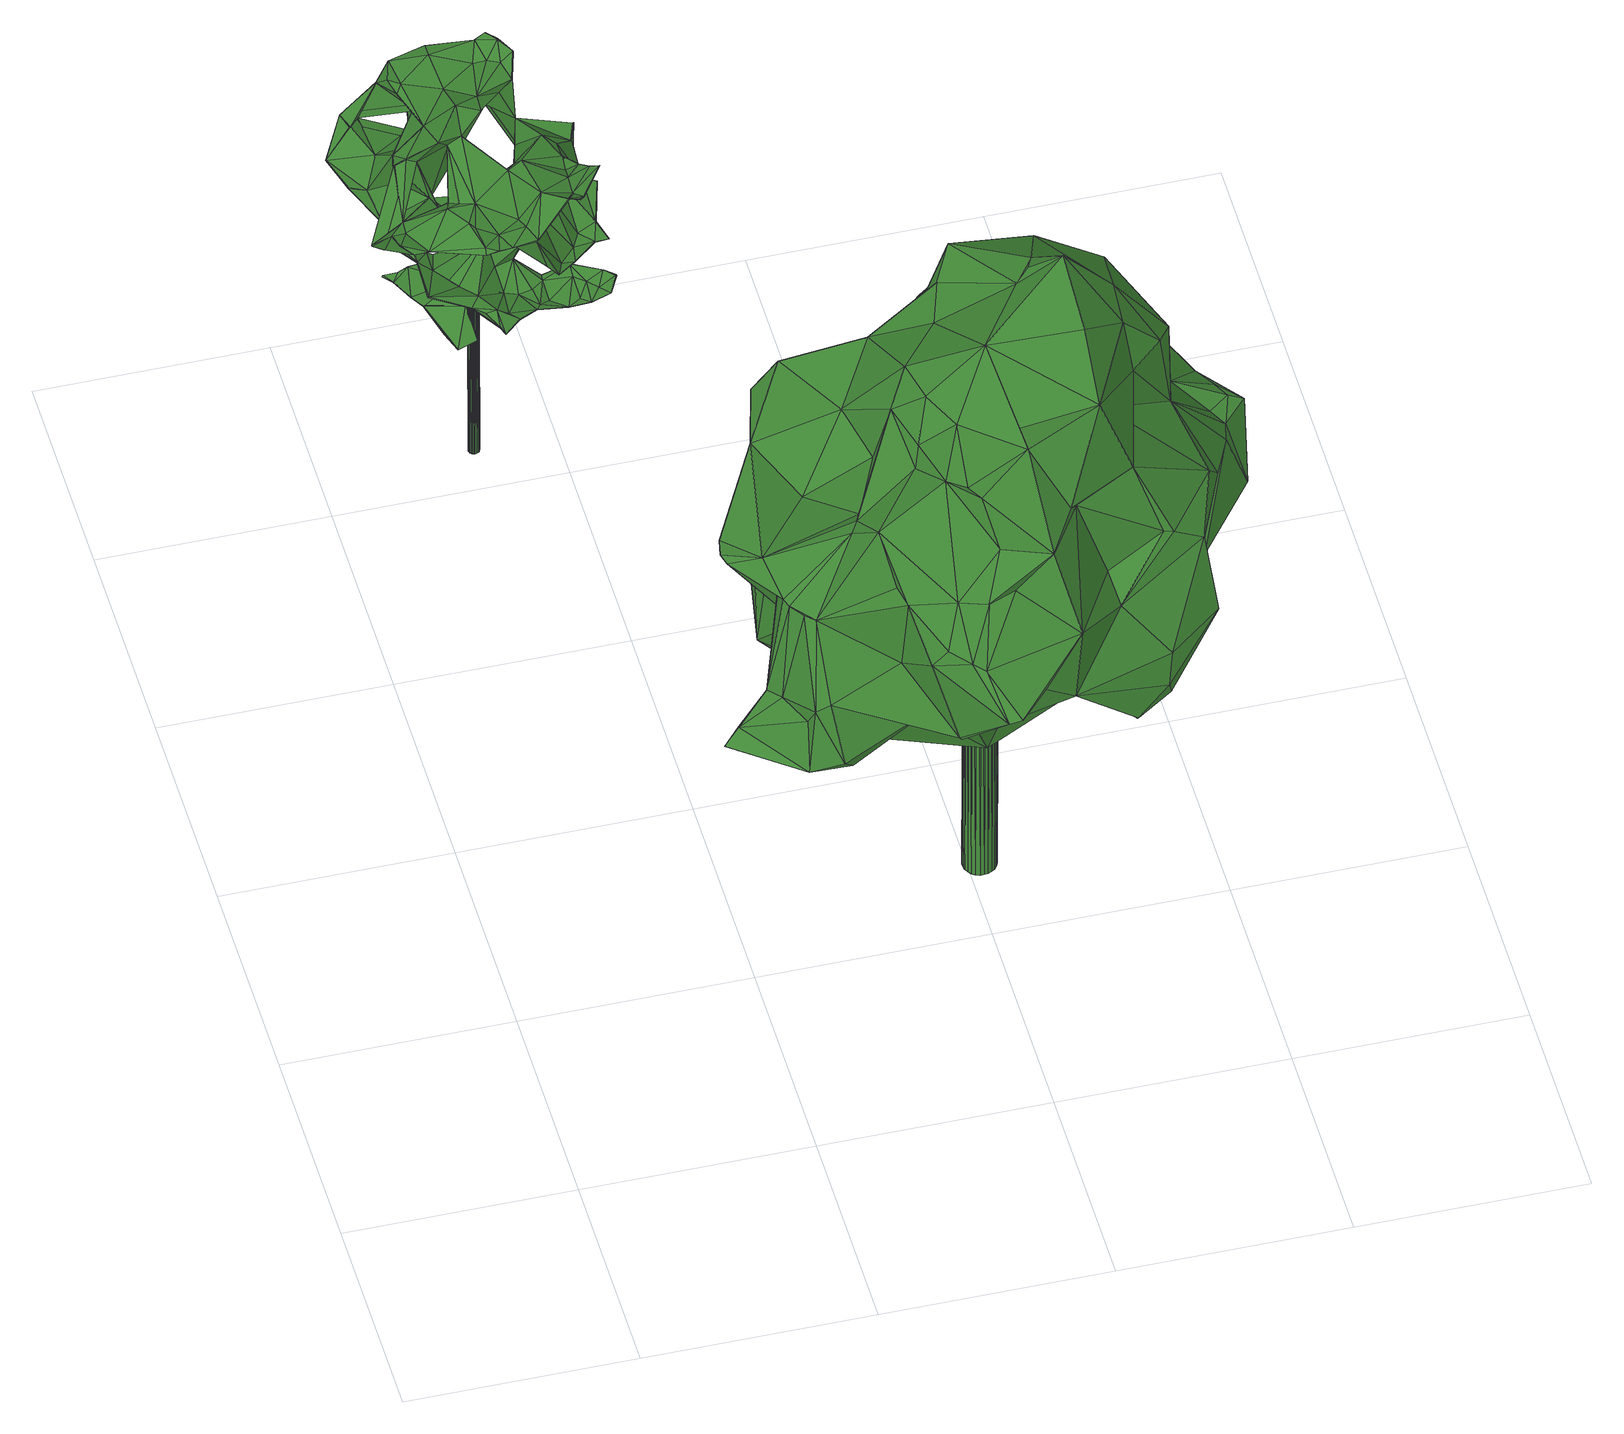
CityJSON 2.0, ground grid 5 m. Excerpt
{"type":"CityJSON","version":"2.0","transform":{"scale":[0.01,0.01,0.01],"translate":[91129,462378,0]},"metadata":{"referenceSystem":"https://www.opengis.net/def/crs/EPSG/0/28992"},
"CityObjects":{
"tree1":{"type":"SolitaryVegetationObject","attributes":{"gtid":252,"crown_width_m":5.08,"crown_median_z":7.21,"trunk_H_m":7,"trunk_DBH_m":0.233,"trunk_radius_m":0.117,"trunk_base_height_m":0.21,"original_gtid":"257"},"geometry":[{"type":"Solid","lod":"3","boundaries":[[[[0,1,2]],[[3,4,5]],[[6,7,8]],[[9,10,11]],[[9,11,12]],[[13,14,15]],[[16,17,18]],[[18,17,19]],[[20,21,22]],[[23,24,25]],[[26,27,28]],[[26,28,29]],[[23,25,30]],[[31,32,11]],[[30,33,23]],[[34,35,36]],[[37,38,39]],[[40,41,42]],[[43,44,45]],[[46,47,48]],[[49,50,51]],[[52,53,54]],[[55,51,50]],[[56,57,58]],[[12,59,53]],[[60,61,62]],[[63,40,64]],[[30,7,33]],[[65,50,66]],[[67,68,69]],[[70,71,72]],[[73,74,75]],[[76,77,78]],[[79,80,81]],[[82,83,64]],[[84,43,85]],[[36,86,34]],[[87,88,47]],[[89,90,61]],[[91,92,93]],[[94,95,96]],[[97,98,99]],[[100,101,102]],[[103,104,105]],[[103,106,104]],[[91,107,108]],[[109,110,111]],[[27,112,113]],[[114,102,115]],[[116,117,118]],[[119,120,121]],[[41,122,42]],[[123,124,125]],[[126,127,128]],[[129,130,131]],[[125,124,132]],[[121,13,133]],[[134,103,135]],[[63,64,117]],[[136,137,138]],[[139,140,107]],[[139,107,91]],[[109,111,141]],[[142,29,113]],[[143,144,4]],[[85,43,126]],[[44,143,4]],[[5,4,144]],[[145,146,147]],[[148,149,150]],[[151,152,153]],[[152,154,155]],[[156,157,158]],[[145,147,159]],[[160,161,113]],[[5,86,162]],[[88,163,164]],[[98,78,165]],[[166,167,168]],[[169,161,160]],[[170,171,172]],[[12,159,59]],[[173,174,175]],[[173,175,176]],[[177,178,179]],[[180,181,24]],[[91,182,92]],[[157,156,0]],[[86,5,183]],[[131,58,184]],[[131,184,129]],[[47,185,87]],[[186,129,184]],[[113,161,142]],[[94,187,188]],[[173,79,174]],[[189,190,191]],[[177,35,178]],[[185,47,192]],[[193,194,195]],[[116,118,96]],[[176,118,117]],[[176,175,118]],[[6,196,197]],[[198,111,199]],[[200,70,201]],[[83,200,202]],[[203,204,205]],[[206,207,208]],[[209,66,6]],[[210,211,212]],[[140,105,107]],[[213,85,126]],[[214,150,59]],[[103,105,135]],[[79,215,80]],[[216,108,107]],[[6,66,196]],[[196,217,153]],[[113,218,160]],[[180,219,220]],[[133,13,15]],[[121,221,119]],[[196,66,151]],[[153,217,151]],[[151,217,196]],[[95,222,56]],[[223,224,60]],[[199,60,224]],[[98,72,71]],[[225,24,181]],[[226,227,228]],[[177,228,227]],[[185,229,230]],[[185,230,87]],[[177,231,232]],[[233,31,11]],[[234,64,83]],[[197,75,33]],[[73,75,197]],[[222,95,188]],[[92,212,235]],[[92,235,93]],[[198,236,25]],[[198,199,236]],[[25,24,198]],[[193,237,238]],[[239,237,193]],[[6,8,209]],[[204,226,205]],[[70,133,67]],[[111,198,24]],[[237,148,240]],[[241,240,148]],[[233,242,170]],[[243,244,245]],[[172,246,69]],[[110,199,111]],[[247,17,248]],[[219,231,220]],[[215,233,11]],[[226,249,250]],[[16,249,226]],[[206,208,91]],[[91,93,206]],[[251,165,78]],[[123,188,187]],[[232,252,177]],[[200,201,202]],[[138,7,136]],[[253,35,34]],[[92,254,212]],[[212,254,255]],[[195,256,257]],[[195,257,258]],[[259,260,261]],[[103,134,262]],[[103,262,106]],[[140,262,134]],[[124,187,263]],[[133,15,67]],[[0,156,1]],[[216,107,105]],[[33,7,197]],[[197,7,6]],[[17,264,19]],[[73,155,74]],[[208,139,91]],[[212,211,235]],[[232,247,36]],[[265,89,266]],[[54,258,52]],[[267,52,268]],[[54,239,258]],[[203,269,204]],[[159,120,119]],[[159,119,42]],[[159,42,145]],[[270,266,271]],[[266,61,271]],[[266,89,61]],[[42,122,145]],[[77,69,244]],[[163,230,143]],[[272,132,124]],[[135,105,140]],[[135,140,134]],[[273,274,213]],[[186,21,129]],[[146,21,186]],[[275,192,46]],[[48,275,46]],[[106,262,139]],[[106,139,208]],[[139,262,140]],[[15,276,68]],[[265,206,89]],[[188,95,94]],[[265,207,206]],[[277,214,147]],[[277,147,146]],[[278,115,102]],[[179,279,226]],[[226,279,16]],[[246,171,244]],[[75,261,33]],[[172,171,246]],[[110,117,116]],[[220,231,181]],[[170,128,171]],[[237,239,280]],[[243,98,97]],[[216,105,104]],[[93,235,206]],[[225,181,231]],[[117,234,176]],[[170,242,281]],[[66,209,65]],[[282,160,218]],[[59,280,54]],[[71,78,98]],[[71,283,78]],[[206,223,90]],[[206,90,89]],[[233,172,31]],[[279,5,162]],[[206,235,223]],[[284,255,254]],[[127,43,45]],[[285,99,286]],[[287,164,163]],[[149,148,237]],[[288,184,148]],[[136,30,25]],[[136,25,236]],[[254,92,182]],[[251,78,77]],[[271,61,60]],[[289,164,287]],[[85,289,287]],[[9,53,267]],[[12,53,9]],[[52,267,53]],[[101,290,176]],[[263,187,94]],[[155,291,74]],[[292,74,291]],[[286,99,259]],[[259,99,219]],[[98,219,99]],[[102,101,278]],[[285,264,99]],[[256,11,10]],[[204,293,114]],[[119,83,294]],[[119,294,42]],[[136,7,30]],[[219,264,231]],[[219,251,264]],[[113,29,295]],[[113,295,27]],[[172,68,276]],[[234,117,64]],[[96,118,94]],[[90,62,61]],[[223,62,90]],[[13,296,14]],[[110,297,199]],[[259,219,260]],[[151,66,50]],[[298,260,180]],[[72,98,201]],[[48,164,289]],[[230,191,143]],[[286,259,285]],[[299,269,229]],[[273,269,299]],[[20,300,130]],[[130,300,131]],[[301,302,77]],[[23,298,24]],[[94,37,263]],[[46,192,47]],[[128,170,126]],[[195,194,11]],[[69,68,172]],[[219,165,251]],[[155,153,152]],[[284,210,255]],[[210,212,255]],[[51,142,161]],[[199,303,236]],[[101,301,245]],[[41,20,22]],[[58,131,56]],[[222,188,123]],[[166,278,225]],[[137,106,304]],[[137,304,305]],[[225,141,24]],[[47,88,164]],[[226,115,227]],[[275,306,274]],[[121,133,221]],[[157,0,307]],[[273,272,274]],[[14,296,32]],[[14,32,31]],[[0,2,307]],[[76,78,308]],[[94,309,310]],[[310,309,174]],[[44,43,84]],[[108,211,210]],[[311,307,312]],[[311,312,65]],[[71,70,67]],[[313,314,5]],[[288,148,150]],[[210,284,182]],[[210,182,108]],[[254,182,284]],[[82,64,40]],[[179,253,279]],[[63,315,316]],[[171,301,281]],[[279,162,16]],[[315,63,292]],[[127,126,43]],[[109,141,259]],[[256,195,11]],[[52,258,257]],[[268,257,256]],[[16,248,17]],[[258,239,193]],[[268,52,257]],[[232,17,247]],[[24,141,111]],[[238,237,240]],[[116,158,297]],[[317,158,116]],[[127,314,318]],[[18,127,318]],[[48,47,164]],[[79,173,215]],[[123,125,319]],[[199,297,60]],[[233,215,173]],[[12,120,159]],[[296,120,12]],[[13,120,296]],[[121,120,13]],[[225,231,177]],[[22,122,41]],[[119,221,83]],[[220,181,180]],[[126,170,213]],[[170,281,213]],[[314,45,3]],[[127,45,314]],[[232,231,17]],[[60,320,271]],[[172,233,170]],[[75,74,321]],[[211,303,223]],[[313,318,314]],[[313,18,318]],[[75,321,109]],[[22,146,145]],[[214,59,159]],[[91,108,182]],[[56,316,95]],[[264,251,99]],[[96,95,316]],[[5,314,3]],[[205,226,322]],[[24,298,180]],[[156,158,317]],[[88,87,230]],[[163,88,230]],[[263,39,124]],[[109,259,75]],[[285,323,264]],[[159,147,214]],[[44,163,143]],[[287,163,84]],[[287,84,85]],[[84,163,44]],[[273,100,293]],[[155,154,291]],[[251,243,97]],[[289,85,306]],[[289,306,48]],[[275,48,306]],[[144,183,5]],[[190,183,144]],[[100,102,293]],[[250,183,322]],[[11,194,215]],[[264,17,231]],[[278,285,225]],[[141,225,285]],[[169,324,161]],[[271,320,270]],[[305,320,157]],[[94,38,37]],[[108,216,303]],[[234,83,202]],[[33,260,23]],[[298,23,260]],[[22,145,122]],[[219,180,260]],[[223,60,62]],[[259,261,75]],[[40,325,41]],[[63,325,40]],[[196,326,197]],[[153,326,196]],[[211,223,235]],[[171,327,244]],[[142,51,55]],[[246,244,69]],[[207,265,304]],[[207,304,106]],[[213,274,85]],[[79,272,174]],[[240,80,238]],[[208,207,106]],[[278,166,115]],[[270,320,305]],[[328,215,194]],[[137,305,329]],[[36,252,232]],[[259,141,285]],[[193,195,258]],[[251,330,243]],[[77,330,251]],[[331,332,333]],[[270,304,266]],[[265,266,304]],[[229,185,299]],[[96,316,116]],[[317,116,316]],[[334,302,128]],[[128,302,301]],[[283,308,78]],[[279,86,183]],[[279,34,86]],[[40,42,294]],[[282,169,160]],[[282,332,169]],[[332,331,169]],[[276,14,172]],[[276,15,14]],[[115,166,227]],[[73,197,326]],[[263,37,39]],[[22,21,146]],[[335,291,154]],[[312,336,65]],[[275,274,272]],[[179,228,177]],[[264,323,19]],[[168,227,166]],[[150,214,277]],[[129,21,130]],[[337,338,335]],[[337,335,49]],[[339,79,81]],[[316,325,63]],[[334,340,302]],[[192,299,185]],[[325,316,300]],[[300,316,56]],[[80,215,328]],[[80,328,238]],[[1,282,26]],[[56,131,300]],[[332,282,1]],[[26,282,27]],[[310,174,273]],[[273,174,272]],[[155,326,153]],[[325,300,41]],[[192,275,299]],[[272,299,275]],[[310,299,272]],[[247,248,36]],[[59,150,149]],[[316,315,317]],[[218,113,112]],[[41,300,20]],[[186,277,146]],[[332,156,333]],[[202,201,323]],[[27,282,218]],[[59,149,280]],[[273,293,204]],[[176,290,242]],[[27,218,112]],[[138,8,7]],[[171,281,327]],[[327,281,242]],[[116,297,110]],[[174,309,118]],[[285,278,341]],[[175,174,118]],[[239,54,280]],[[149,237,280]],[[251,97,99]],[[157,307,311]],[[245,242,290]],[[321,74,342]],[[171,128,301]],[[225,167,166]],[[305,157,329]],[[324,51,161]],[[339,81,132]],[[319,132,81]],[[339,132,79]],[[319,125,132]],[[168,167,177]],[[177,167,225]],[[233,173,242]],[[310,38,94]],[[176,242,173]],[[260,33,261]],[[333,338,337]],[[202,343,234]],[[333,344,331]],[[315,338,333]],[[151,50,152]],[[49,152,50]],[[331,51,324]],[[209,329,65]],[[20,130,21]],[[331,324,169]],[[155,345,326]],[[73,326,345]],[[73,345,155]],[[172,14,31]],[[70,200,133]],[[221,133,200]],[[68,67,15]],[[221,200,83]],[[128,127,334]],[[335,338,315]],[[245,323,243]],[[323,330,19]],[[18,334,127]],[[277,288,150]],[[18,340,334]],[[154,152,49]],[[335,154,49]],[[184,288,186]],[[109,346,342]],[[321,342,346]],[[321,346,109]],[[294,83,82]],[[294,82,40]],[[305,304,270]],[[104,236,303]],[[104,303,216]],[[108,303,211]],[[272,79,132]],[[229,191,230]],[[123,187,124]],[[295,29,28]],[[295,28,27]],[[253,34,279]],[[219,347,165]],[[323,201,243]],[[179,35,253]],[[178,35,179]],[[222,57,56]],[[123,57,222]],[[70,72,201]],[[307,2,29]],[[213,100,273]],[[281,100,213]],[[240,241,80]],[[81,80,241]],[[36,35,252]],[[323,285,341]],[[323,341,202]],[[317,333,156]],[[250,322,226]],[[190,322,183]],[[203,322,190]],[[281,301,100]],[[60,297,320]],[[109,342,110]],[[63,342,292]],[[74,292,342]],[[110,342,117]],[[63,117,342]],[[39,38,124]],[[124,38,272]],[[272,38,310]],[[310,273,299]],[[273,204,269]],[[236,137,136]],[[104,137,236]],[[250,279,183]],[[279,250,5]],[[313,5,250]],[[317,315,333]],[[177,227,168]],[[204,115,226]],[[114,115,204]],[[301,101,100]],[[205,322,203]],[[16,162,248]],[[327,242,245]],[[245,301,323]],[[35,177,252]],[[101,341,278]],[[189,203,190]],[[315,291,335]],[[114,293,102]],[[229,269,189]],[[269,203,189]],[[106,137,104]],[[320,158,157]],[[320,297,158]],[[12,11,32]],[[12,32,296]],[[229,189,191]],[[179,226,228]],[[144,191,190]],[[144,143,191]],[[137,329,138]],[[138,329,209]],[[306,85,274]],[[184,58,241]],[[76,308,67]],[[76,67,69]],[[340,18,330]],[[18,19,330]],[[18,313,249]],[[18,249,16]],[[313,250,249]],[[243,330,301]],[[301,77,243]],[[77,302,330]],[[277,186,288]],[[1,156,332]],[[76,69,77]],[[55,348,142]],[[55,312,307]],[[71,67,308]],[[71,308,283]],[[4,3,45]],[[4,45,44]],[[77,244,243]],[[184,241,148]],[[243,201,98]],[[9,267,10]],[[256,10,268]],[[267,268,10]],[[54,53,59]],[[58,57,241]],[[81,57,319]],[[241,57,81]],[[319,57,123]],[[94,118,309]],[[340,330,302]],[[301,330,323]],[[224,303,199]],[[224,223,303]],[[248,162,349]],[[162,86,349]],[[86,248,349]],[[245,244,327]],[[245,290,101]],[[101,176,341]],[[176,234,341]],[[329,311,65]],[[157,311,329]],[[328,194,238]],[[238,194,193]],[[36,248,86]],[[315,292,291]],[[209,8,138]],[[98,347,219]],[[165,347,98]],[[341,343,202]],[[51,331,344]],[[307,29,348]],[[307,348,55]],[[344,337,51]],[[29,142,348]],[[51,337,49]],[[341,234,343]],[[344,333,337]],[[26,2,1]],[[26,29,2]],[[65,336,50]],[[50,336,55]],[[312,55,336]],[[350,351,352]],[[350,352,353]],[[353,352,354]],[[353,354,355]],[[352,351,356]],[[352,356,354]],[[354,356,357]],[[354,357,355]],[[356,351,358]],[[356,358,357]],[[357,358,359]],[[357,359,355]],[[358,351,360]],[[358,360,359]],[[359,360,361]],[[359,361,355]],[[360,351,362]],[[360,362,361]],[[361,362,363]],[[361,363,355]],[[362,351,364]],[[362,364,363]],[[363,364,365]],[[363,365,355]],[[364,351,366]],[[364,366,365]],[[365,366,367]],[[365,367,355]],[[366,351,368]],[[366,368,367]],[[367,368,369]],[[367,369,355]],[[368,351,370]],[[368,370,369]],[[369,370,371]],[[369,371,355]],[[370,351,372]],[[370,372,371]],[[371,372,373]],[[371,373,355]],[[372,351,374]],[[372,374,373]],[[373,374,375]],[[373,375,355]],[[374,351,376]],[[374,376,375]],[[375,376,377]],[[375,377,355]],[[376,351,378]],[[376,378,377]],[[377,378,379]],[[377,379,355]],[[378,351,380]],[[378,380,379]],[[379,380,381]],[[379,381,355]],[[380,351,382]],[[380,382,381]],[[381,382,383]],[[381,383,355]],[[382,351,384]],[[382,384,383]],[[383,384,385]],[[383,385,355]],[[384,351,386]],[[384,386,385]],[[385,386,387]],[[385,387,355]],[[386,351,388]],[[386,388,387]],[[387,388,389]],[[387,389,355]],[[388,351,390]],[[388,390,389]],[[389,390,391]],[[389,391,355]],[[390,351,392]],[[390,392,391]],[[391,392,393]],[[391,393,355]],[[392,351,394]],[[392,394,393]],[[393,394,395]],[[393,395,355]],[[394,351,396]],[[394,396,395]],[[395,396,397]],[[395,397,355]],[[396,351,398]],[[396,398,397]],[[397,398,399]],[[397,399,355]],[[398,351,350]],[[398,350,399]],[[399,350,353]],[[399,353,355]]]]}]},
"tree2":{"type":"SolitaryVegetationObject","attributes":{"gtid":149,"crown_width_m":11.15,"crown_median_z":10.09,"trunk_H_m":9.97,"trunk_DBH_m":0.71,"trunk_radius_m":0.355,"trunk_base_height_m":0.12,"original_gtid":"153"},"geometry":[{"type":"Solid","lod":"3","boundaries":[[[[400,401,402]],[[403,404,405]],[[403,406,407]],[[408,409,410]],[[411,412,413]],[[414,415,416]],[[417,418,419]],[[420,421,422]],[[423,424,425]],[[417,426,418]],[[427,428,420]],[[429,430,408]],[[431,432,433]],[[434,435,436]],[[437,438,439]],[[406,440,407]],[[441,442,443]],[[444,445,446]],[[447,448,449]],[[450,406,451]],[[450,451,452]],[[453,454,455]],[[456,457,458]],[[459,460,461]],[[462,415,414]],[[463,464,465]],[[466,467,468]],[[458,469,470]],[[471,461,460]],[[445,472,473]],[[474,445,473]],[[459,475,460]],[[476,477,478]],[[476,478,479]],[[451,480,452]],[[481,482,483]],[[484,485,486]],[[408,468,429]],[[437,439,487]],[[488,489,490]],[[491,400,402]],[[492,493,494]],[[495,496,438]],[[471,460,497]],[[497,460,498]],[[416,499,405]],[[500,501,492]],[[502,503,484]],[[504,505,495]],[[506,507,508]],[[401,493,492]],[[426,417,509]],[[510,484,503]],[[407,440,511]],[[512,513,514]],[[515,451,516]],[[465,517,463]],[[435,502,518]],[[519,412,491]],[[520,474,475]],[[511,521,414]],[[422,489,488]],[[433,409,522]],[[422,433,522]],[[490,510,488]],[[466,523,467]],[[510,485,484]],[[475,487,520]],[[487,439,520]],[[516,524,515]],[[522,490,489]],[[525,490,522]],[[443,442,526]],[[401,501,527]],[[528,464,436]],[[422,529,427]],[[422,427,420]],[[530,427,529]],[[407,511,414]],[[425,424,531]],[[422,488,529]],[[462,500,415]],[[507,532,508]],[[427,533,441]],[[534,448,447]],[[535,470,469]],[[536,470,535]],[[481,449,448]],[[447,449,537]],[[538,448,534]],[[431,421,539]],[[463,517,412]],[[538,534,531]],[[414,521,462]],[[540,541,542]],[[441,443,543]],[[441,543,427]],[[411,544,545]],[[545,544,546]],[[494,547,492]],[[428,427,543]],[[548,516,451]],[[507,410,532]],[[507,408,410]],[[538,481,448]],[[549,473,472]],[[440,452,511]],[[492,501,401]],[[550,551,487]],[[552,553,554]],[[456,555,556]],[[432,557,558]],[[432,558,433]],[[513,430,559]],[[512,430,513]],[[499,403,405]],[[491,412,560]],[[526,561,562]],[[453,563,454]],[[409,564,410]],[[500,462,565]],[[415,500,566]],[[557,432,567]],[[451,515,480]],[[568,569,570]],[[508,532,564]],[[508,564,409]],[[433,508,409]],[[445,444,472]],[[453,455,571]],[[431,433,422]],[[464,528,465]],[[530,529,503]],[[455,454,479]],[[572,513,429]],[[573,572,467]],[[535,565,425]],[[574,497,549]],[[519,411,413]],[[429,468,572]],[[467,572,468]],[[486,518,484]],[[518,486,575]],[[537,449,504]],[[536,576,534]],[[535,576,536]],[[571,577,553]],[[517,560,412]],[[560,517,578]],[[475,579,550]],[[456,458,470]],[[580,574,524]],[[580,524,516]],[[443,526,543]],[[490,581,510]],[[460,549,498]],[[497,498,549]],[[491,560,400]],[[406,403,573]],[[444,582,583]],[[495,562,569]],[[539,562,584]],[[539,543,562]],[[486,426,585]],[[425,531,535]],[[427,434,586]],[[487,587,567]],[[578,588,589]],[[492,566,500]],[[405,404,407]],[[446,445,438]],[[537,504,447]],[[581,490,525]],[[402,541,491]],[[499,577,590]],[[571,590,577]],[[536,555,470]],[[534,555,536]],[[402,527,542]],[[591,578,592]],[[419,592,578]],[[515,593,482]],[[562,437,584]],[[482,582,594]],[[403,407,404]],[[414,405,407]],[[410,564,532]],[[437,487,567]],[[432,584,567]],[[584,437,567]],[[543,526,562]],[[553,577,416]],[[595,596,597]],[[563,597,596]],[[422,522,489]],[[534,576,531]],[[504,568,598]],[[502,484,518]],[[518,575,435]],[[413,412,519]],[[419,418,595]],[[499,416,577]],[[430,512,408]],[[409,408,512]],[[523,599,406]],[[488,503,529]],[[510,503,488]],[[416,405,414]],[[525,600,581]],[[504,598,601]],[[598,570,442]],[[504,481,505]],[[432,431,539]],[[516,548,580]],[[492,597,566]],[[588,578,528]],[[465,528,578]],[[465,578,517]],[[519,491,458]],[[427,586,533]],[[487,551,587]],[[444,594,582]],[[508,602,506]],[[524,603,515]],[[455,590,571]],[[422,421,431]],[[557,587,551]],[[458,491,604]],[[458,604,469]],[[605,424,423]],[[420,428,421]],[[606,607,507]],[[608,472,583]],[[506,471,507]],[[502,530,503]],[[467,523,406]],[[557,551,558]],[[587,557,567]],[[598,568,570]],[[409,512,522]],[[525,522,512]],[[544,556,601]],[[601,555,504]],[[447,504,555]],[[432,539,584]],[[487,475,550]],[[550,579,551]],[[464,463,545]],[[591,560,578]],[[597,552,554]],[[513,572,609]],[[552,571,553]],[[597,547,595]],[[430,429,559]],[[521,565,462]],[[492,547,597]],[[419,578,417]],[[509,417,578]],[[511,610,521]],[[452,610,511]],[[530,434,427]],[[493,592,494]],[[513,559,429]],[[415,553,416]],[[444,583,472]],[[608,549,472]],[[481,538,611]],[[481,611,482]],[[411,545,463]],[[521,610,565]],[[556,457,456]],[[612,565,610]],[[411,519,457]],[[566,554,415]],[[556,411,457]],[[415,554,553]],[[418,596,595]],[[464,545,533]],[[444,446,496]],[[459,579,475]],[[601,556,555]],[[613,605,614]],[[613,614,482]],[[531,611,538]],[[424,611,531]],[[605,423,614]],[[613,611,605]],[[605,611,424]],[[482,611,613]],[[444,496,594]],[[539,421,543]],[[428,543,421]],[[477,485,615]],[[535,531,576]],[[581,615,485]],[[510,581,485]],[[450,452,406]],[[452,440,406]],[[566,597,554]],[[547,592,419]],[[466,616,617]],[[466,606,616]],[[583,574,608]],[[406,573,467]],[[574,603,524]],[[583,603,574]],[[458,457,519]],[[419,595,547]],[[604,491,541]],[[618,606,466]],[[468,618,466]],[[617,619,466]],[[497,574,580]],[[575,486,585]],[[583,582,603]],[[509,585,426]],[[520,438,474]],[[439,438,520]],[[481,504,449]],[[505,481,496]],[[505,496,495]],[[513,615,514]],[[446,438,496]],[[495,569,504]],[[568,504,569]],[[574,549,608]],[[580,619,617]],[[466,619,523]],[[594,483,482]],[[411,463,412]],[[423,452,480]],[[423,480,614]],[[434,502,435]],[[434,530,502]],[[588,528,435]],[[441,598,442]],[[601,598,544]],[[580,599,619]],[[401,400,493]],[[494,592,547]],[[533,434,436]],[[541,402,542]],[[493,591,592]],[[470,555,456]],[[447,555,534]],[[499,590,620]],[[423,612,610]],[[528,436,435]],[[572,620,590]],[[573,620,572]],[[593,515,603]],[[593,603,582]],[[533,436,464]],[[544,598,546]],[[460,473,549]],[[474,473,460]],[[533,545,598]],[[533,598,441]],[[545,546,598]],[[451,406,599]],[[451,599,548]],[[580,548,599]],[[612,425,565]],[[423,425,612]],[[479,454,476]],[[621,476,454]],[[479,609,455]],[[552,453,571]],[[411,556,544]],[[614,480,515]],[[614,515,482]],[[615,513,478]],[[565,540,501]],[[402,401,527]],[[501,540,542]],[[527,501,542]],[[535,469,604]],[[535,604,565]],[[523,619,599]],[[606,618,607]],[[607,408,507]],[[408,607,468]],[[468,607,618]],[[540,565,541]],[[604,541,565]],[[500,565,501]],[[582,482,593]],[[615,478,477]],[[622,478,513]],[[426,486,621]],[[454,563,621]],[[622,513,609]],[[622,609,479]],[[512,514,600]],[[512,600,525]],[[581,600,615]],[[495,438,562]],[[437,562,438]],[[445,474,438]],[[514,615,600]],[[452,423,610]],[[471,616,507]],[[435,589,588]],[[486,476,621]],[[486,485,476]],[[477,476,485]],[[479,478,622]],[[509,589,585]],[[578,589,509]],[[606,507,616]],[[590,455,609]],[[590,609,572]],[[493,400,591]],[[591,400,560]],[[563,552,597]],[[453,552,563]],[[499,620,403]],[[573,403,620]],[[621,596,426]],[[418,426,596]],[[621,563,596]],[[471,506,461]],[[475,474,460]],[[585,589,623]],[[533,586,434]],[[433,602,508]],[[558,602,433]],[[558,506,602]],[[575,623,435]],[[589,435,623]],[[585,623,575]],[[551,579,558]],[[497,580,617]],[[496,481,483]],[[496,483,594]],[[471,497,616]],[[617,616,497]],[[561,570,562]],[[562,570,569]],[[526,570,561]],[[526,442,570]],[[459,461,579]],[[579,461,558]],[[558,461,506]],[[624,625,626]],[[624,626,627]],[[627,626,628]],[[627,628,629]],[[626,625,630]],[[626,630,628]],[[628,630,631]],[[628,631,629]],[[630,625,632]],[[630,632,631]],[[631,632,633]],[[631,633,629]],[[632,625,634]],[[632,634,633]],[[633,634,635]],[[633,635,629]],[[634,625,636]],[[634,636,635]],[[635,636,637]],[[635,637,629]],[[636,625,638]],[[636,638,637]],[[637,638,639]],[[637,639,629]],[[638,625,640]],[[638,640,639]],[[639,640,641]],[[639,641,629]],[[640,625,642]],[[640,642,641]],[[641,642,643]],[[641,643,629]],[[642,625,644]],[[642,644,643]],[[643,644,645]],[[643,645,629]],[[644,625,646]],[[644,646,645]],[[645,646,647]],[[645,647,629]],[[646,625,648]],[[646,648,647]],[[647,648,649]],[[647,649,629]],[[648,625,650]],[[648,650,649]],[[649,650,651]],[[649,651,629]],[[650,625,652]],[[650,652,651]],[[651,652,653]],[[651,653,629]],[[652,625,654]],[[652,654,653]],[[653,654,655]],[[653,655,629]],[[654,625,656]],[[654,656,655]],[[655,656,657]],[[655,657,629]],[[656,625,658]],[[656,658,657]],[[657,658,659]],[[657,659,629]],[[658,625,660]],[[658,660,659]],[[659,660,661]],[[659,661,629]],[[660,625,662]],[[660,662,661]],[[661,662,663]],[[661,663,629]],[[662,625,664]],[[662,664,663]],[[663,664,665]],[[663,665,629]],[[664,625,666]],[[664,666,665]],[[665,666,667]],[[665,667,629]],[[666,625,668]],[[666,668,667]],[[667,668,669]],[[667,669,629]],[[668,625,670]],[[668,670,669]],[[669,670,671]],[[669,671,629]],[[670,625,672]],[[670,672,671]],[[671,672,673]],[[671,673,629]],[[672,625,624]],[[672,624,673]],[[673,624,627]],[[673,627,629]]]]}]}
},
"vertices":[
[482,2042,546],[512,2049,563],[513,2022,552],[191,2289,940],[206,2336,945],[177,2324,901],[311,1949,565],[274,2030,572],[309,2038,565],[473,1902,901],[473,1901,902],[427,1949,886],[405,1883,818],[323,1888,803],[333,1932,803],[297,1898,808],[153,2238,783],[121,2182,742],[170,2163,849],[184,2177,754],[544,1962,700],[544,1961,701],[491,1921,696],[227,2064,598],[226,2112,604],[257,2089,565],[574,2010,567],[596,1991,566],[566,1993,557],[534,1986,532],[257,2052,572],[383,1962,806],[391,1931,815],[198,1984,606],[104,2337,813],[59,2271,758],[57,2271,759],[519,2171,773],[447,2238,813],[541,2185,776],[418,1998,691],[485,1963,678],[433,1925,694],[301,2258,916],[287,2325,952],[217,2280,931],[457,2293,951],[434,2329,959],[456,2293,953],[419,1951,549],[419,1951,547],[487,1955,535],[507,1911,890],[489,1930,883],[504,1936,875],[487,1955,533],[518,2092,685],[546,2078,773],[576,2069,765],[466,1979,846],[375,2143,512],[374,2219,505],[346,2217,485],[403,2023,669],[386,2060,733],[396,2012,537],[358,1950,552],[191,1947,776],[277,1955,829],[245,2008,827],[192,1948,774],[161,1952,770],[182,1999,770],[283,1959,580],[304,1984,585],[200,1984,608],[156,2005,781],[159,2037,781],[126,2002,783],[473,2124,870],[502,2068,857],[502,2111,851],[396,2031,762],[330,1983,787],[374,2302,929],[358,2208,928],[104,2336,815],[413,2351,959],[413,2350,961],[346,2257,492],[346,2255,493],[210,2171,424],[191,2201,470],[212,2204,477],[487,2218,695],[483,2142,678],[432,2144,674],[120,2039,713],[121,2037,712],[142,2103,663],[296,2186,837],[238,2119,753],[322,2207,787],[325,2077,361],[312,2119,422],[284,2073,347],[314,2121,422],[233,2157,404],[210,2169,425],[229,2064,600],[345,2091,638],[242,2114,594],[595,1986,567],[575,1951,557],[321,2228,773],[271,2243,744],[373,2124,640],[374,2077,694],[419,2149,723],[333,1932,801],[351,1887,805],[323,1889,801],[463,1924,694],[556,2192,721],[560,2208,802],[562,2207,803],[307,2180,943],[241,2183,897],[250,2098,928],[573,1961,704],[572,1963,703],[557,2006,715],[546,2171,791],[296,1888,797],[278,2156,312],[285,2074,346],[282,2079,545],[334,2101,504],[325,2067,528],[235,2158,405],[277,2156,313],[228,2111,606],[532,1945,546],[288,2357,949],[206,2337,944],[447,1882,708],[491,1921,698],[463,1925,696],[499,2051,790],[499,2026,855],[462,2013,806],[377,1926,554],[377,1926,556],[339,1892,554],[359,1950,554],[334,1948,571],[452,2046,548],[452,2046,546],[388,2095,538],[404,1898,798],[556,1976,554],[532,1946,547],[117,2300,812],[389,2343,952],[432,2327,959],[96,2045,720],[259,2231,669],[244,2247,648],[244,2249,649],[535,1998,554],[304,2124,910],[274,2123,892],[302,2002,835],[409,2100,827],[433,2189,788],[425,2129,745],[351,2099,756],[170,2253,672],[119,2219,733],[153,2239,781],[180,2100,628],[174,2134,649],[178,2188,457],[178,2326,901],[556,2004,717],[404,2299,932],[544,1962,702],[536,2229,706],[522,2186,694],[287,2325,950],[209,2326,915],[288,2356,947],[428,2287,933],[541,1995,889],[494,1988,874],[489,1932,885],[332,1913,553],[283,1959,578],[240,2113,593],[283,2107,539],[286,1946,820],[234,2034,753],[248,2035,743],[267,2306,827],[313,2271,804],[249,2351,802],[307,2218,473],[303,2169,447],[301,2169,446],[366,2019,542],[178,2186,459],[212,2202,479],[191,2199,472],[356,2167,929],[428,1982,797],[413,2053,881],[234,2156,405],[339,1893,553],[593,1987,568],[141,2103,661],[149,2115,656],[313,1930,802],[507,2134,687],[307,2217,475],[333,2103,505],[185,2138,657],[239,2302,771],[244,2246,726],[189,2234,702],[361,2301,904],[389,2345,950],[144,2151,675],[91,2219,720],[383,2047,866],[276,2064,742],[213,2204,479],[282,2105,537],[524,2019,873],[524,2020,875],[541,1995,887],[509,2048,854],[546,2076,775],[357,2076,816],[159,2038,780],[255,2039,812],[242,2071,771],[272,2016,827],[92,2219,722],[58,2270,760],[234,2225,802],[255,2284,840],[96,2047,722],[92,2220,721],[116,2302,809],[159,2202,468],[159,2201,469],[473,1902,903],[506,1911,891],[559,1985,896],[200,2075,619],[199,2076,617],[198,1985,608],[279,2157,314],[534,2228,708],[145,2149,677],[348,2218,483],[375,2219,503],[496,1897,898],[496,1898,899],[335,2279,863],[418,2192,516],[417,2192,518],[447,2238,815],[382,2231,877],[412,2235,901],[442,2242,923],[287,1946,822],[498,1965,694],[237,2152,736],[141,2333,800],[496,1988,872],[287,2151,868],[573,2009,568],[134,1962,791],[158,2200,467],[185,2136,658],[181,2099,630],[403,2298,934],[517,2000,697],[427,2283,936],[268,2069,750],[366,2018,544],[357,2057,584],[323,2209,787],[383,1962,804],[557,1976,552],[351,1886,807],[365,2107,538],[201,2081,615],[402,2263,899],[517,2001,695],[210,2123,860],[189,2125,869],[302,2169,448],[375,2142,510],[401,2138,511],[441,2242,924],[480,1993,523],[135,1963,792],[435,2190,787],[445,2239,814],[425,2014,541],[452,1983,533],[239,2264,868],[206,2270,914],[397,2062,592],[460,2092,665],[398,2064,592],[241,2184,895],[548,2170,789],[401,2139,513],[275,2030,574],[248,2349,804],[236,2119,753],[514,1970,538],[456,2008,690],[332,1913,555],[326,2039,818],[498,2027,857],[388,2093,536],[163,2128,854],[512,2020,554],[511,2047,564],[451,2029,548],[189,2126,870],[396,2012,539],[430,1968,542],[430,1968,544],[425,2014,543],[499,2133,786],[161,2128,856],[238,2119,752],[346,2089,638],[266,2068,748],[453,1983,535],[311,1948,567],[259,2052,574],[119,2038,711],[514,1970,536],[115,2302,810],[337,2102,21],[325,2102,21],[336,2105,21],[338,2116,721],[338,2119,720],[327,2116,721],[335,2108,21],[337,2122,720],[333,2110,21],[335,2124,720],[331,2112,21],[332,2126,720],[328,2113,21],[329,2127,720],[325,2114,21],[326,2128,720],[322,2113,21],[323,2127,720],[319,2112,21],[321,2126,720],[317,2110,21],[318,2124,720],[315,2108,21],[316,2122,720],[314,2105,21],[315,2119,721],[313,2102,21],[315,2116,721],[314,2099,21],[315,2113,721],[315,2096,21],[317,2110,721],[317,2093,21],[318,2108,721],[319,2092,21],[321,2106,721],[322,2091,21],[324,2105,721],[325,2090,21],[327,2104,721],[328,2091,21],[330,2105,721],[331,2092,21],[333,2106,721],[334,2094,21],[335,2108,721],[335,2096,21],[337,2110,721],[336,2099,21],[338,2113,721],
[1552,960,873],[1550,979,1031],[1623,861,1048],[1115,749,1615],[1144,765,1639],[1161,807,1623],[1014,613,1595],[1207,724,1697],[576,831,1211],[524,743,1037],[479,708,1074],[1264,787,714],[1453,892,776],[1386,809,833],[1315,733,1577],[1344,921,1468],[1204,951,1535],[1259,1278,915],[1243,1279,936],[1414,1201,891],[733,702,581],[732,682,599],[587,815,656],[1288,470,1314],[1360,417,1161],[1465,538,1193],[1154,1310,916],[776,758,560],[747,675,586],[676,988,1270],[615,975,1216],[726,624,697],[621,494,774],[631,646,857],[931,908,719],[1028,980,738],[1135,876,718],[655,385,713],[812,334,853],[660,317,760],[1211,566,1637],[988,655,616],[985,586,636],[970,607,625],[924,72,1050],[854,203,901],[858,200,899],[1327,314,808],[1320,299,843],[1249,277,788],[1046,512,1440],[1057,432,1460],[1218,473,1508],[1114,1186,1265],[1047,1183,1189],[1008,1127,1242],[1427,568,808],[1426,652,834],[1490,665,824],[594,461,1069],[613,437,1073],[568,478,1085],[1433,743,1418],[1376,898,605],[1180,774,626],[1320,988,642],[832,676,1394],[874,726,1459],[765,819,1273],[1439,697,1024],[1436,543,866],[710,524,1215],[806,241,1084],[775,370,975],[615,322,940],[586,339,910],[928,1118,1084],[781,1130,1005],[832,1109,1066],[972,1137,1183],[1134,377,1324],[1107,235,927],[1115,214,1126],[1038,213,985],[894,1200,697],[896,1139,886],[1025,1215,907],[571,327,752],[623,1019,669],[611,934,769],[619,971,771],[1614,798,872],[1423,1085,1168],[1499,1014,998],[1412,1069,993],[941,316,740],[899,222,886],[749,455,1275],[775,410,1153],[1023,948,1561],[1435,926,1256],[1477,901,1096],[878,1079,672],[783,1079,684],[1156,359,824],[989,284,909],[558,493,1094],[540,593,1121],[479,642,1071],[1227,1279,896],[782,1079,689],[1313,647,1553],[642,886,1101],[744,1008,1207],[771,1073,1013],[1074,284,1298],[947,378,1398],[1376,975,630],[941,1187,671],[1477,755,822],[636,290,796],[1399,679,1448],[625,861,844],[893,630,1462],[974,338,1283],[655,884,858],[957,568,638],[1573,907,1055],[1236,1006,670],[719,921,560],[786,944,539],[1427,430,1116],[471,667,1075],[999,708,617],[1450,400,931],[1505,621,1096],[1424,513,895],[1248,280,784],[1331,316,916],[704,494,685],[1545,837,1053],[1568,798,1049],[1591,870,1056],[777,627,606],[1197,609,833],[1182,771,628],[1111,659,806],[1359,1102,1031],[921,393,1421],[786,357,1151],[577,368,859],[460,473,768],[1264,1094,1252],[1125,1036,1385],[1339,1042,1319],[1330,438,865],[1312,601,852],[460,477,768],[523,491,844],[634,984,1226],[1494,947,816],[954,544,656],[760,476,658],[1115,1215,1183],[480,703,1067],[1435,733,1212],[1358,1034,1317],[432,469,727],[990,427,720],[967,379,717],[979,493,681],[1099,1089,1353],[851,938,1344],[960,823,1469],[878,310,1181],[974,1117,900],[1405,526,1040],[1076,1018,1391],[1355,1088,824],[546,452,854],[885,438,1404],[846,989,806],[899,158,1125],[874,176,1135],[677,453,682],[1126,1240,886],[828,768,727],[428,466,729],[1180,1067,707],[1209,1022,810],[966,977,1357],[1416,1111,898],[1425,1156,899],[996,298,1198],[953,71,1055],[1248,1156,1029],[1173,1161,1055],[1331,1111,1195],[1071,557,748],[935,539,1458],[820,935,962],[1222,539,850],[569,571,1071],[936,282,1188],[1554,743,1059],[1338,417,1168],[743,592,1197],[661,736,1127],[836,224,1133],[951,1002,1283],[1331,635,1421],[1232,350,1044],[1276,649,1315],[1218,407,1093],[1152,406,1299],[759,1095,1002],[728,553,1218],[849,545,1347],[805,718,1223],[861,566,1390],[987,902,1502],[1057,1195,998],[865,1025,1124],[1129,1087,954],[1060,703,12],[1025,702,12],[1059,712,11],[1070,726,1009],[1069,735,1009],[1035,725,1009],[1055,720,11],[1065,743,1009],[1050,728,11],[1059,751,1008],[1042,733,11],[1052,756,1008],[1033,736,11],[1043,760,1008],[1024,737,11],[1034,761,1008],[1015,736,11],[1025,759,1009],[1007,732,12],[1016,755,1009],[999,727,12],[1009,749,1009],[994,719,12],[1004,742,1009],[990,710,12],[1000,733,1009],[990,701,12],[999,724,1010],[991,692,13],[1001,715,1010],[995,684,13],[1005,707,1010],[1001,676,13],[1010,699,1010],[1008,671,13],[1018,694,1010],[1017,667,13],[1026,691,1010],[1026,667,13],[1036,690,1010],[1035,668,13],[1045,691,1010],[1043,672,13],[1053,695,1010],[1051,677,12],[1061,701,1010],[1056,685,12],[1066,708,1009],[1060,694,12],[1069,717,1009]
]}
